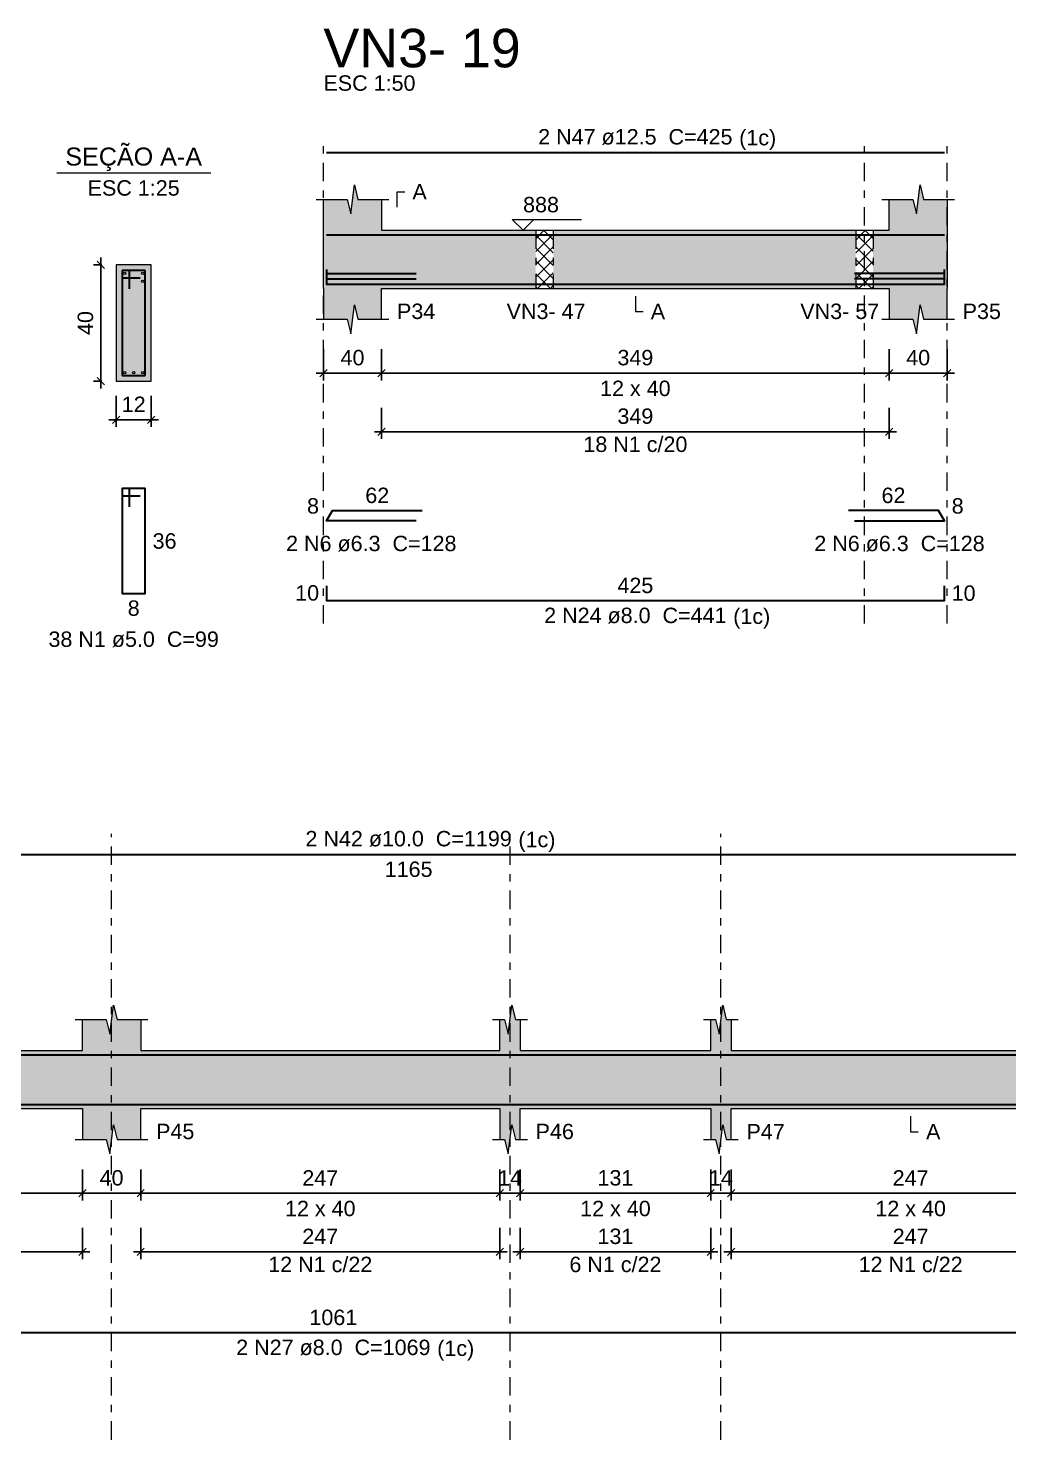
# Model space of a CAD drawing. Header units: millimetres. Extents: x -8 to 605, y -494 to 220.
# Drawn here: x 254.79 to 268.28, y -471.57 to -452.16 of the extents above; entities that cross this region are included whole.
import ezdxf

# ---------------------------------------------------------------- set-up
doc = ezdxf.new("R2010")
doc.units = ezdxf.units.MM
doc.header["$MEASUREMENT"] = 0
doc.linetypes.add('DASHDOT', pattern=[2.54, 1.27, -0.635, 0, -0.635])
doc.linetypes.add('NULL', pattern=[0])
for name, color, linetype, lineweight in [('Descrição da armadura', 7, 'Continuous', 0), ('DT-Barras na forma', 7, 'Continuous', 30), ('DT-Barras no corte', 5, 'Continuous', 5), ('DT-Barras rebatidas', 7, 'Continuous', 30), ('DT-Cotas', 7, 'Continuous', 5), ('DT-Forma', 5, 'Continuous', 5), ('DT-Hachura forma vigas', 252, 'Continuous', 5), ('DT-Hachura intersecção vigas', 9, 'Continuous', 5), ('DT-Hachura seção vigas', 252, 'Continuous', 5), ('DT-Pontilhado', 9, 'DASHDOT', 5), ('DT-Textos', 7, 'Continuous', 5), ('DT-Título', 5, 'Continuous', 20), ('Textos armaduras', 7, 'Continuous', 0)]:
    doc.layers.add(name, color=color, linetype=linetype, lineweight=lineweight)
doc.styles.add('Arial', font='arial.ttf')
doc.dimstyles.new('UM_25.000000', dxfattribs={"dimtxt": 0.18, "dimasz": 0.1, "dimexe": 0.1, "dimexo": 0.2, "dimgap": 0, "dimtad": 1, "dimtih": 1, "dimtoh": 1, "dimdec": 1, "dimlfac": 25, "dimzin": 0, "dimdsep": 46, "dimtxsty": 'Standard', "dimcen": 0.09, "dimdle": 0.1, "dimadec": 1, "dimazin": 2, "dimtfac": 1, "dimtdec": 4, "dimtofl": 0, "dimtmove": 0, "dimatfit": 3, "dimfxl": 1, "dimtolj": 1, "dimarcsym": 0})
doc.dimstyles.new('UM_50.000000', dxfattribs={"dimtxt": 0.18, "dimasz": 0.1, "dimexe": 0.1, "dimexo": 0.2, "dimgap": 0, "dimtad": 1, "dimtih": 1, "dimtoh": 1, "dimdec": 1, "dimlfac": 50, "dimzin": 0, "dimdsep": 46, "dimtxsty": 'Standard', "dimcen": 0.09, "dimdle": 0.1, "dimadec": 1, "dimazin": 2, "dimtfac": 1, "dimtdec": 4, "dimtofl": 0, "dimtmove": 0, "dimatfit": 3, "dimfxl": 1, "dimtolj": 1, "dimarcsym": 0})
pattern_1 = [(45, (210.17421, -485.6166), (-0.08838835, 0.08838835), []), (135, (210.17421, -485.6166), (-0.08838835, -0.08838835), [])]

# ---------------------------------------------------------------- blocks, each defined once
blk = doc.blocks.new('_Oblique')
at = {"color": 0, "linetype": 'ByBlock', "lineweight": -2}
blk.add_line((-0.5, -0.5), (0.5, 0.5), dxfattribs=at)
blk = doc.blocks.new('*D4774')
at = {"layer": 'Defpoints', "color": 0, "transparency": 16777216}
for p in [(255.787, -455.417), (255.999, -455.417), (255.999, -457.017)]:
    blk.add_point(p, dxfattribs=at)
at = {"layer": 'DT-Cotas', "color": 0, "lineweight": -2, "transparency": 16777216}
for p, q in [((255.799, -455.417), (255.687, -455.417)), ((255.787, -457.117), (255.787, -455.317)), ((255.799, -457.017), (255.687, -457.017))]:
    blk.add_line(p, q, dxfattribs=at)
at = {"layer": 'DT-Cotas', "color": 0, "lineweight": -2, "transparency": 16777216, "xscale": 0.1, "yscale": 0.1, "zscale": 0.1}
for p, rotation in [((255.787, -455.417), 90), ((255.787, -457.017), 270)]:
    blk.add_blockref('_Oblique', p, dxfattribs=dict(at, rotation=rotation))
at = {"layer": 'DT-Cotas', "color": 7, "transparency": 16777216, "insert": (255.576, -456.217), "char_height": 0.2118, "attachment_point": 5, "rotation": 90, "style": 'Arial'}
blk.add_mtext('\\A1;40', dxfattribs=at)
blk = doc.blocks.new('*D4775')
at = {"layer": 'Defpoints', "color": 0, "transparency": 16777216}
for p in [(255.999, -457.017), (256.479, -457.017), (256.479, -457.546)]:
    blk.add_point(p, dxfattribs=at)
at = {"layer": 'DT-Cotas', "color": 0, "lineweight": -2, "transparency": 16777216}
for p, q in [((255.999, -457.217), (255.999, -457.646)), ((256.479, -457.217), (256.479, -457.646)), ((255.899, -457.546), (256.579, -457.546))]:
    blk.add_line(p, q, dxfattribs=at)
at = {"layer": 'DT-Cotas', "color": 0, "lineweight": -2, "transparency": 16777216, "xscale": 0.1, "yscale": 0.1, "zscale": 0.1, "rotation": 180}
blk.add_blockref('_Oblique', (255.999, -457.546), dxfattribs=at)
at = {"layer": 'DT-Cotas', "color": 0, "lineweight": -2, "transparency": 16777216, "xscale": 0.1, "yscale": 0.1, "zscale": 0.1}
blk.add_blockref('_Oblique', (256.479, -457.546), dxfattribs=at)
at = {"layer": 'DT-Cotas', "color": 7, "transparency": 16777216, "insert": (256.239, -457.334), "char_height": 0.2118, "attachment_point": 5, "rotation": 0.0057, "style": 'Arial'}
blk.add_mtext('\\A1;12', dxfattribs=at)
blk = doc.blocks.new('*D4781')
at = {"layer": 'Defpoints', "color": 0, "transparency": 16777216}
for p in [(258.849, -456.377), (259.649, -456.377), (259.649, -456.906)]:
    blk.add_point(p, dxfattribs=at)
at = {"layer": 'DT-Cotas', "color": 0, "lineweight": -2, "transparency": 16777216}
for p, q in [((258.849, -456.577), (258.849, -457.006)), ((259.649, -456.577), (259.649, -457.006)), ((258.749, -456.906), (259.749, -456.906))]:
    blk.add_line(p, q, dxfattribs=at)
at = {"layer": 'DT-Cotas', "color": 0, "lineweight": -2, "transparency": 16777216, "xscale": 0.1, "yscale": 0.1, "zscale": 0.1, "rotation": 180}
blk.add_blockref('_Oblique', (258.849, -456.906), dxfattribs=at)
at = {"layer": 'DT-Cotas', "color": 0, "lineweight": -2, "transparency": 16777216, "xscale": 0.1, "yscale": 0.1, "zscale": 0.1}
blk.add_blockref('_Oblique', (259.649, -456.906), dxfattribs=at)
at = {"layer": 'DT-Cotas', "color": 7, "transparency": 16777216, "insert": (259.249, -456.694), "char_height": 0.2118, "attachment_point": 5, "rotation": 0.0057, "style": 'Arial'}
blk.add_mtext('\\A1;40', dxfattribs=at)
blk = doc.blocks.new('*D4782')
at = {"layer": 'Defpoints', "color": 0, "transparency": 16777216}
for p in [(259.649, -456.377), (266.629, -456.377), (266.629, -456.906)]:
    blk.add_point(p, dxfattribs=at)
at = {"layer": 'DT-Cotas', "color": 0, "lineweight": -2, "transparency": 16777216}
for p, q in [((259.649, -456.577), (259.649, -457.006)), ((266.629, -456.577), (266.629, -457.006)), ((259.549, -456.906), (266.729, -456.906))]:
    blk.add_line(p, q, dxfattribs=at)
at = {"layer": 'DT-Cotas', "color": 0, "lineweight": -2, "transparency": 16777216, "xscale": 0.1, "yscale": 0.1, "zscale": 0.1, "rotation": 180}
blk.add_blockref('_Oblique', (259.649, -456.906), dxfattribs=at)
at = {"layer": 'DT-Cotas', "color": 0, "lineweight": -2, "transparency": 16777216, "xscale": 0.1, "yscale": 0.1, "zscale": 0.1}
blk.add_blockref('_Oblique', (266.629, -456.906), dxfattribs=at)
at = {"layer": 'DT-Cotas', "color": 7, "transparency": 16777216, "insert": (263.139, -456.694), "char_height": 0.2118, "attachment_point": 5, "style": 'Arial'}
blk.add_mtext('\\A1;349', dxfattribs=at)
blk = doc.blocks.new('*D4783')
at = {"layer": 'Defpoints', "color": 0, "transparency": 16777216}
for p in [(266.629, -456.377), (267.429, -456.377), (267.429, -456.906)]:
    blk.add_point(p, dxfattribs=at)
at = {"layer": 'DT-Cotas', "color": 0, "lineweight": -2, "transparency": 16777216}
for p, q in [((266.629, -456.577), (266.629, -457.006)), ((267.429, -456.577), (267.429, -457.006)), ((266.529, -456.906), (267.529, -456.906))]:
    blk.add_line(p, q, dxfattribs=at)
at = {"layer": 'DT-Cotas', "color": 0, "lineweight": -2, "transparency": 16777216, "xscale": 0.1, "yscale": 0.1, "zscale": 0.1, "rotation": 180}
blk.add_blockref('_Oblique', (266.629, -456.906), dxfattribs=at)
at = {"layer": 'DT-Cotas', "color": 0, "lineweight": -2, "transparency": 16777216, "xscale": 0.1, "yscale": 0.1, "zscale": 0.1}
blk.add_blockref('_Oblique', (267.429, -456.906), dxfattribs=at)
at = {"layer": 'DT-Cotas', "color": 7, "transparency": 16777216, "insert": (267.029, -456.694), "char_height": 0.2118, "attachment_point": 5, "rotation": 0.0057, "style": 'Arial'}
blk.add_mtext('\\A1;40', dxfattribs=at)
blk = doc.blocks.new('*D4794')
at = {"layer": 'Defpoints', "color": 0, "transparency": 16777216}
for p in [(259.649, -457.182), (266.629, -457.182), (266.629, -457.711)]:
    blk.add_point(p, dxfattribs=at)
at = {"layer": 'DT-Cotas', "color": 0, "lineweight": -2, "transparency": 16777216}
for p, q in [((259.649, -457.382), (259.649, -457.811)), ((266.629, -457.382), (266.629, -457.811)), ((259.549, -457.711), (266.729, -457.711))]:
    blk.add_line(p, q, dxfattribs=at)
at = {"layer": 'DT-Cotas', "color": 0, "lineweight": -2, "transparency": 16777216, "xscale": 0.1, "yscale": 0.1, "zscale": 0.1, "rotation": 180}
blk.add_blockref('_Oblique', (259.649, -457.711), dxfattribs=at)
at = {"layer": 'DT-Cotas', "color": 0, "lineweight": -2, "transparency": 16777216, "xscale": 0.1, "yscale": 0.1, "zscale": 0.1}
blk.add_blockref('_Oblique', (266.629, -457.711), dxfattribs=at)
at = {"layer": 'DT-Cotas', "color": 7, "transparency": 16777216, "insert": (263.139, -457.499), "char_height": 0.2118, "attachment_point": 5, "style": 'Arial'}
blk.add_mtext('\\A1;349', dxfattribs=at)
blk = doc.blocks.new('*D4568')
at = {"layer": 'Defpoints', "color": 0, "transparency": 16777216}
for p in [(252.225, -467.652), (255.535, -467.652), (255.535, -468.181)]:
    blk.add_point(p, dxfattribs=at)
at = {"layer": 'DT-Cotas', "color": 0, "lineweight": -2, "transparency": 16777216}
for p, q in [((252.225, -467.852), (252.225, -468.281)), ((255.535, -467.852), (255.535, -468.281)), ((252.125, -468.181), (255.635, -468.181))]:
    blk.add_line(p, q, dxfattribs=at)
at = {"layer": 'DT-Cotas', "color": 0, "lineweight": -2, "transparency": 16777216, "xscale": 0.1, "yscale": 0.1, "zscale": 0.1, "rotation": 180}
blk.add_blockref('_Oblique', (252.225, -468.181), dxfattribs=at)
at = {"layer": 'DT-Cotas', "color": 0, "lineweight": -2, "transparency": 16777216, "xscale": 0.1, "yscale": 0.1, "zscale": 0.1}
blk.add_blockref('_Oblique', (255.535, -468.181), dxfattribs=at)
at = {"layer": 'DT-Cotas', "color": 7, "transparency": 16777216, "insert": (253.88, -467.97), "char_height": 0.2118, "attachment_point": 5, "style": 'Arial'}
blk.add_mtext('\\A1;165.5', dxfattribs=at)
blk = doc.blocks.new('*D4569')
at = {"layer": 'Defpoints', "color": 0, "transparency": 16777216}
for p in [(255.535, -467.652), (256.335, -467.652), (256.335, -468.181)]:
    blk.add_point(p, dxfattribs=at)
at = {"layer": 'DT-Cotas', "color": 0, "lineweight": -2, "transparency": 16777216}
for p, q in [((255.535, -467.852), (255.535, -468.281)), ((256.335, -467.852), (256.335, -468.281)), ((255.435, -468.181), (256.435, -468.181))]:
    blk.add_line(p, q, dxfattribs=at)
at = {"layer": 'DT-Cotas', "color": 0, "lineweight": -2, "transparency": 16777216, "xscale": 0.1, "yscale": 0.1, "zscale": 0.1, "rotation": 180}
blk.add_blockref('_Oblique', (255.535, -468.181), dxfattribs=at)
at = {"layer": 'DT-Cotas', "color": 0, "lineweight": -2, "transparency": 16777216, "xscale": 0.1, "yscale": 0.1, "zscale": 0.1}
blk.add_blockref('_Oblique', (256.335, -468.181), dxfattribs=at)
at = {"layer": 'DT-Cotas', "color": 7, "transparency": 16777216, "insert": (255.935, -467.97), "char_height": 0.2118, "attachment_point": 5, "rotation": 0.0057, "style": 'Arial'}
blk.add_mtext('\\A1;40', dxfattribs=at)
blk = doc.blocks.new('*D4570')
at = {"layer": 'Defpoints', "color": 0, "transparency": 16777216}
for p in [(256.335, -467.652), (261.275, -467.652), (261.275, -468.181)]:
    blk.add_point(p, dxfattribs=at)
at = {"layer": 'DT-Cotas', "color": 0, "lineweight": -2, "transparency": 16777216}
for p, q in [((256.335, -467.852), (256.335, -468.281)), ((261.275, -467.852), (261.275, -468.281)), ((256.235, -468.181), (261.375, -468.181))]:
    blk.add_line(p, q, dxfattribs=at)
at = {"layer": 'DT-Cotas', "color": 0, "lineweight": -2, "transparency": 16777216, "xscale": 0.1, "yscale": 0.1, "zscale": 0.1, "rotation": 180}
blk.add_blockref('_Oblique', (256.335, -468.181), dxfattribs=at)
at = {"layer": 'DT-Cotas', "color": 0, "lineweight": -2, "transparency": 16777216, "xscale": 0.1, "yscale": 0.1, "zscale": 0.1}
blk.add_blockref('_Oblique', (261.275, -468.181), dxfattribs=at)
at = {"layer": 'DT-Cotas', "color": 7, "transparency": 16777216, "insert": (258.805, -467.97), "char_height": 0.2118, "attachment_point": 5, "rotation": 0.0057, "style": 'Arial'}
blk.add_mtext('\\A1;247', dxfattribs=at)
blk = doc.blocks.new('*D4571')
at = {"layer": 'Defpoints', "color": 0, "transparency": 16777216}
for p in [(261.275, -467.652), (261.555, -467.652), (261.555, -468.181)]:
    blk.add_point(p, dxfattribs=at)
at = {"layer": 'DT-Cotas', "color": 0, "lineweight": -2, "transparency": 16777216}
for p, q in [((261.275, -467.852), (261.275, -468.281)), ((261.555, -467.852), (261.555, -468.281)), ((261.175, -468.181), (261.655, -468.181))]:
    blk.add_line(p, q, dxfattribs=at)
at = {"layer": 'DT-Cotas', "color": 0, "lineweight": -2, "transparency": 16777216, "xscale": 0.1, "yscale": 0.1, "zscale": 0.1, "rotation": 180}
blk.add_blockref('_Oblique', (261.275, -468.181), dxfattribs=at)
at = {"layer": 'DT-Cotas', "color": 0, "lineweight": -2, "transparency": 16777216, "xscale": 0.1, "yscale": 0.1, "zscale": 0.1}
blk.add_blockref('_Oblique', (261.555, -468.181), dxfattribs=at)
at = {"layer": 'DT-Cotas', "color": 7, "transparency": 16777216, "insert": (261.415, -467.97), "char_height": 0.2118, "attachment_point": 5, "rotation": 0.0057, "style": 'Arial'}
blk.add_mtext('\\A1;14', dxfattribs=at)
blk = doc.blocks.new('*D4572')
at = {"layer": 'Defpoints', "color": 0, "transparency": 16777216}
for p in [(261.555, -467.652), (264.175, -467.652), (264.175, -468.181)]:
    blk.add_point(p, dxfattribs=at)
at = {"layer": 'DT-Cotas', "color": 0, "lineweight": -2, "transparency": 16777216}
for p, q in [((261.555, -467.852), (261.555, -468.281)), ((264.175, -467.852), (264.175, -468.281)), ((261.455, -468.181), (264.275, -468.181))]:
    blk.add_line(p, q, dxfattribs=at)
at = {"layer": 'DT-Cotas', "color": 0, "lineweight": -2, "transparency": 16777216, "xscale": 0.1, "yscale": 0.1, "zscale": 0.1, "rotation": 180}
blk.add_blockref('_Oblique', (261.555, -468.181), dxfattribs=at)
at = {"layer": 'DT-Cotas', "color": 0, "lineweight": -2, "transparency": 16777216, "xscale": 0.1, "yscale": 0.1, "zscale": 0.1}
blk.add_blockref('_Oblique', (264.175, -468.181), dxfattribs=at)
at = {"layer": 'DT-Cotas', "color": 7, "transparency": 16777216, "insert": (262.865, -467.97), "char_height": 0.2118, "attachment_point": 5, "rotation": 0.0057, "style": 'Arial'}
blk.add_mtext('\\A1;131', dxfattribs=at)
blk = doc.blocks.new('*D4573')
at = {"layer": 'Defpoints', "color": 0, "transparency": 16777216}
for p in [(264.175, -467.652), (264.455, -467.652), (264.455, -468.181)]:
    blk.add_point(p, dxfattribs=at)
at = {"layer": 'DT-Cotas', "color": 0, "lineweight": -2, "transparency": 16777216}
for p, q in [((264.175, -467.852), (264.175, -468.281)), ((264.455, -467.852), (264.455, -468.281)), ((264.075, -468.181), (264.555, -468.181))]:
    blk.add_line(p, q, dxfattribs=at)
at = {"layer": 'DT-Cotas', "color": 0, "lineweight": -2, "transparency": 16777216, "xscale": 0.1, "yscale": 0.1, "zscale": 0.1, "rotation": 180}
blk.add_blockref('_Oblique', (264.175, -468.181), dxfattribs=at)
at = {"layer": 'DT-Cotas', "color": 0, "lineweight": -2, "transparency": 16777216, "xscale": 0.1, "yscale": 0.1, "zscale": 0.1}
blk.add_blockref('_Oblique', (264.455, -468.181), dxfattribs=at)
at = {"layer": 'DT-Cotas', "color": 7, "transparency": 16777216, "insert": (264.315, -467.97), "char_height": 0.2118, "attachment_point": 5, "rotation": 0.0057, "style": 'Arial'}
blk.add_mtext('\\A1;14', dxfattribs=at)
blk = doc.blocks.new('*D4574')
at = {"layer": 'Defpoints', "color": 0, "transparency": 16777216}
for p in [(264.455, -467.652), (269.395, -467.652), (269.395, -468.181)]:
    blk.add_point(p, dxfattribs=at)
at = {"layer": 'DT-Cotas', "color": 0, "lineweight": -2, "transparency": 16777216}
for p, q in [((264.455, -467.852), (264.455, -468.281)), ((269.395, -467.852), (269.395, -468.281)), ((264.355, -468.181), (269.495, -468.181))]:
    blk.add_line(p, q, dxfattribs=at)
at = {"layer": 'DT-Cotas', "color": 0, "lineweight": -2, "transparency": 16777216, "xscale": 0.1, "yscale": 0.1, "zscale": 0.1, "rotation": 180}
blk.add_blockref('_Oblique', (264.455, -468.181), dxfattribs=at)
at = {"layer": 'DT-Cotas', "color": 0, "lineweight": -2, "transparency": 16777216, "xscale": 0.1, "yscale": 0.1, "zscale": 0.1}
blk.add_blockref('_Oblique', (269.395, -468.181), dxfattribs=at)
at = {"layer": 'DT-Cotas', "color": 7, "transparency": 16777216, "insert": (266.925, -467.97), "char_height": 0.2118, "attachment_point": 5, "style": 'Arial'}
blk.add_mtext('\\A1;247', dxfattribs=at)
blk = doc.blocks.new('*D4586')
at = {"layer": 'Defpoints', "color": 0, "transparency": 16777216}
for p in [(252.225, -468.457), (255.535, -468.457), (255.535, -468.986)]:
    blk.add_point(p, dxfattribs=at)
at = {"layer": 'DT-Cotas', "color": 0, "lineweight": -2, "transparency": 16777216}
for p, q in [((252.225, -468.657), (252.225, -469.086)), ((255.535, -468.657), (255.535, -469.086)), ((252.125, -468.986), (255.635, -468.986))]:
    blk.add_line(p, q, dxfattribs=at)
at = {"layer": 'DT-Cotas', "color": 0, "lineweight": -2, "transparency": 16777216, "xscale": 0.1, "yscale": 0.1, "zscale": 0.1, "rotation": 180}
blk.add_blockref('_Oblique', (252.225, -468.986), dxfattribs=at)
at = {"layer": 'DT-Cotas', "color": 0, "lineweight": -2, "transparency": 16777216, "xscale": 0.1, "yscale": 0.1, "zscale": 0.1}
blk.add_blockref('_Oblique', (255.535, -468.986), dxfattribs=at)
at = {"layer": 'DT-Cotas', "color": 7, "transparency": 16777216, "insert": (253.88, -468.774), "char_height": 0.2118, "attachment_point": 5, "style": 'Arial'}
blk.add_mtext('\\A1;165.5', dxfattribs=at)
blk = doc.blocks.new('*D4587')
at = {"layer": 'Defpoints', "color": 0, "transparency": 16777216}
for p in [(256.335, -468.457), (261.275, -468.457), (261.275, -468.986)]:
    blk.add_point(p, dxfattribs=at)
at = {"layer": 'DT-Cotas', "color": 0, "lineweight": -2, "transparency": 16777216}
for p, q in [((256.335, -468.657), (256.335, -469.086)), ((261.275, -468.657), (261.275, -469.086)), ((256.235, -468.986), (261.375, -468.986))]:
    blk.add_line(p, q, dxfattribs=at)
at = {"layer": 'DT-Cotas', "color": 0, "lineweight": -2, "transparency": 16777216, "xscale": 0.1, "yscale": 0.1, "zscale": 0.1, "rotation": 180}
blk.add_blockref('_Oblique', (256.335, -468.986), dxfattribs=at)
at = {"layer": 'DT-Cotas', "color": 0, "lineweight": -2, "transparency": 16777216, "xscale": 0.1, "yscale": 0.1, "zscale": 0.1}
blk.add_blockref('_Oblique', (261.275, -468.986), dxfattribs=at)
at = {"layer": 'DT-Cotas', "color": 7, "transparency": 16777216, "insert": (258.805, -468.774), "char_height": 0.2118, "attachment_point": 5, "rotation": 0.0057, "style": 'Arial'}
blk.add_mtext('\\A1;247', dxfattribs=at)
blk = doc.blocks.new('*D4588')
at = {"layer": 'Defpoints', "color": 0, "transparency": 16777216}
for p in [(261.555, -468.457), (264.175, -468.457), (264.175, -468.986)]:
    blk.add_point(p, dxfattribs=at)
at = {"layer": 'DT-Cotas', "color": 0, "lineweight": -2, "transparency": 16777216}
for p, q in [((261.555, -468.657), (261.555, -469.086)), ((264.175, -468.657), (264.175, -469.086)), ((261.455, -468.986), (264.275, -468.986))]:
    blk.add_line(p, q, dxfattribs=at)
at = {"layer": 'DT-Cotas', "color": 0, "lineweight": -2, "transparency": 16777216, "xscale": 0.1, "yscale": 0.1, "zscale": 0.1, "rotation": 180}
blk.add_blockref('_Oblique', (261.555, -468.986), dxfattribs=at)
at = {"layer": 'DT-Cotas', "color": 0, "lineweight": -2, "transparency": 16777216, "xscale": 0.1, "yscale": 0.1, "zscale": 0.1}
blk.add_blockref('_Oblique', (264.175, -468.986), dxfattribs=at)
at = {"layer": 'DT-Cotas', "color": 7, "transparency": 16777216, "insert": (262.865, -468.774), "char_height": 0.2118, "attachment_point": 5, "rotation": 0.0057, "style": 'Arial'}
blk.add_mtext('\\A1;131', dxfattribs=at)
blk = doc.blocks.new('*D4589')
at = {"layer": 'Defpoints', "color": 0, "transparency": 16777216}
for p in [(264.455, -468.457), (269.395, -468.457), (269.395, -468.986)]:
    blk.add_point(p, dxfattribs=at)
at = {"layer": 'DT-Cotas', "color": 0, "lineweight": -2, "transparency": 16777216}
for p, q in [((264.455, -468.657), (264.455, -469.086)), ((269.395, -468.657), (269.395, -469.086)), ((264.355, -468.986), (269.495, -468.986))]:
    blk.add_line(p, q, dxfattribs=at)
at = {"layer": 'DT-Cotas', "color": 0, "lineweight": -2, "transparency": 16777216, "xscale": 0.1, "yscale": 0.1, "zscale": 0.1, "rotation": 180}
blk.add_blockref('_Oblique', (264.455, -468.986), dxfattribs=at)
at = {"layer": 'DT-Cotas', "color": 0, "lineweight": -2, "transparency": 16777216, "xscale": 0.1, "yscale": 0.1, "zscale": 0.1}
blk.add_blockref('_Oblique', (269.395, -468.986), dxfattribs=at)
at = {"layer": 'DT-Cotas', "color": 7, "transparency": 16777216, "insert": (266.925, -468.774), "char_height": 0.2118, "attachment_point": 5, "style": 'Arial'}
blk.add_mtext('\\A1;247', dxfattribs=at)

msp = doc.modelspace()

# ---------------------------------------------------------------- hatches: boundary and pattern name
at = {"layer": 'DT-Hachura forma vigas', "linetype": 'Continuous'}
for points in [[(259.6492, -455.7413), (261.7692, -455.7413), (261.7692, -454.9413), (259.6492, -454.9413), (259.6492, -454.5177), (259.3242, -454.5177), (259.2742, -454.3177), (259.2242, -454.7177), (259.1742, -454.5177), (258.8492, -454.5177), (258.8492, -454.9413), (258.8492, -455.7413), (258.8492, -456.1649), (259.1742, -456.1649), (259.2242, -456.3649), (259.2742, -455.9649), (259.3242, -456.1649), (259.6492, -456.1649), (259.6492, -455.7413)], [(267.4292, -456.1649), (267.4292, -455.7413), (267.4292, -454.9413), (267.4292, -454.5177), (267.1042, -454.5177), (267.0542, -454.3177), (267.0042, -454.7177), (266.9542, -454.5177), (266.6292, -454.5177), (266.6292, -454.9413), (266.4092, -454.9413), (266.4092, -455.7413), (266.6292, -455.7413), (266.6292, -456.1649), (266.9542, -456.1649), (267.0042, -456.3649), (267.0542, -455.9649), (267.1042, -456.1649), (267.4292, -456.1649)], [(262.0092, -455.7413), (266.1692, -455.7413), (266.1692, -454.9413), (262.0092, -454.9413), (262.0092, -455.7413)], [(274.3051, -467.0165), (277.1551, -467.0165), (277.1551, -466.2165), (274.3051, -466.2165), (274.3051, -465.7929), (273.9801, -465.7929), (273.9301, -465.5929), (273.8801, -465.9929), (273.8301, -465.7929), (273.5051, -465.7929), (273.5051, -466.2165), (270.1951, -466.2165), (270.1951, -465.7929), (269.8701, -465.7929), (269.8201, -465.5929), (269.7701, -465.9929), (269.7201, -465.7929), (269.3951, -465.7929), (269.3951, -466.2165), (264.4551, -466.2165), (264.4551, -465.7929), (264.3901, -465.7929), (264.3401, -465.5929), (264.2901, -465.9929), (264.2401, -465.7929), (264.1751, -465.7929), (264.1751, -466.2165), (261.5551, -466.2165), (261.5551, -465.7929), (261.4901, -465.7929), (261.4401, -465.5929), (261.3901, -465.9929), (261.3401, -465.7929), (261.2751, -465.7929), (261.2751, -466.2165), (256.3351, -466.2165), (256.3351, -465.7929), (256.0101, -465.7929), (255.9601, -465.5929), (255.9101, -465.9929), (255.8601, -465.7929), (255.5351, -465.7929), (255.5351, -466.2165), (252.2251, -466.2165), (252.2251, -465.7929), (251.9001, -465.7929), (251.8501, -465.5929), (251.8001, -465.9929), (251.7501, -465.7929), (251.4251, -465.7929), (251.4251, -466.2165), (248.5751, -466.2165), (248.5751, -467.0165), (251.4251, -467.0165), (251.4251, -467.4401), (251.7501, -467.4401), (251.8001, -467.6401), (251.8501, -467.2401), (251.9001, -467.4401), (252.2251, -467.4401), (252.2251, -467.0165), (255.5351, -467.0165), (255.5351, -467.4401), (255.8601, -467.4401), (255.9101, -467.6401), (255.9601, -467.2401), (256.0101, -467.4401), (256.3351, -467.4401), (256.3351, -467.0165), (261.2751, -467.0165), (261.2751, -467.4401), (261.3401, -467.4401), (261.3901, -467.6401), (261.4401, -467.2401), (261.4901, -467.4401), (261.5551, -467.4401), (261.5551, -467.0165), (264.1751, -467.0165), (264.1751, -467.4401), (264.2401, -467.4401), (264.2901, -467.6401), (264.3401, -467.2401), (264.3901, -467.4401), (264.4551, -467.4401), (264.4551, -467.0165), (269.3951, -467.0165), (269.3951, -467.4401), (269.7201, -467.4401), (269.7701, -467.6401), (269.8201, -467.2401), (269.8701, -467.4401), (270.1951, -467.4401), (270.1951, -467.0165), (273.5051, -467.0165), (273.5051, -467.4401), (273.8301, -467.4401), (273.8801, -467.6401), (273.9301, -467.2401), (273.9801, -467.4401), (274.3051, -467.4401), (274.3051, -467.0165)]]:
    msp.add_hatch(color=252, dxfattribs=at).paths.add_polyline_path(points)
at = {"layer": 'DT-Hachura intersecção vigas', "linetype": 'Continuous'}
h = msp.add_hatch(dxfattribs=at)
h.set_pattern_fill('ANSI37', color=9, style=0)
h.set_pattern_definition(pattern_1)
h.paths.add_polyline_path([(261.7692, -455.7413), (262.0092, -455.7413), (262.0092, -454.9413), (261.7692, -454.9413), (261.7692, -455.7413)])
h = msp.add_hatch(dxfattribs=at)
h.set_pattern_fill('ANSI37', color=9, style=0)
h.set_pattern_definition(pattern_1)
h.paths.add_polyline_path([(266.1692, -455.7413), (266.4092, -455.7413), (266.4092, -454.9413), (266.1692, -454.9413), (266.1692, -455.7413)])
at = {"layer": 'DT-Hachura seção vigas', "linetype": 'Continuous'}
msp.add_hatch(color=252, dxfattribs=at).paths.add_polyline_path([(255.9991, -457.0166), (255.9991, -457.0166), (256.4791, -457.0166), (256.4791, -455.4166), (255.9991, -455.4166), (255.9991, -457.0166)])

# ---------------------------------------------------------------- linework, layer by layer
at = {"layer": 'DT-Barras na forma'}
for p, q in [((256.1791, -455.4966), (256.0791, -455.4966)), ((256.0791, -455.4966), (256.0791, -456.9366)), ((256.3991, -455.4966), (256.0791, -455.4966)), ((256.0791, -455.4966), (256.0791, -455.5966)), ((256.0791, -455.5966), (256.3291, -455.5966)), ((256.1791, -455.7466), (256.1791, -455.4966)), ((256.3991, -456.9366), (256.3991, -455.4966)), ((258.8892, -455.5381), (260.1238, -455.5381)), ((258.8892, -455.6107), (260.1238, -455.6107)), ((267.3892, -455.5381), (266.1545, -455.5381)), ((267.3892, -455.6107), (266.1545, -455.6107)), ((256.0791, -456.9366), (256.3991, -456.9366))]:
    msp.add_line(p, q, dxfattribs=at)
for points in [[(258.8892, -455.0038), (267.3892, -455.0038)], [(258.8892, -455.4833), (258.8892, -455.6833), (267.3892, -455.6833), (267.3892, -455.4833)], [(248.3751, -466.9865), (248.3751, -466.2765), (271.6651, -466.2765)], [(248.3751, -466.7585), (248.3751, -466.9585), (269.5951, -466.9585)]]:
    msp.add_lwpolyline(points, dxfattribs=at)
at = {"layer": 'DT-Barras no corte'}
for centre in [(256.1151, -455.5326), (256.3631, -455.5326), (256.3631, -455.6446), (256.1151, -456.9006), (256.2391, -456.9006), (256.3631, -456.9006)]:
    msp.add_circle(centre, 0.016, dxfattribs=at)
at = {"layer": 'DT-Barras rebatidas'}
for points in [[(258.8892, -453.8742), (267.3892, -453.8742)], [(256.1791, -458.7433), (256.1791, -458.4933), (256.0791, -458.4933), (256.0791, -459.9333), (256.3991, -459.9333), (256.3991, -458.4933), (256.0791, -458.4933), (256.0791, -458.5933), (256.3291, -458.5933)], [(260.1238, -458.9352), (258.8892, -458.9352), (258.9718, -458.7922), (260.2064, -458.7922)], [(266.1545, -458.9352), (267.3892, -458.9352), (267.3066, -458.7922), (266.0719, -458.7922)], [(258.8892, -459.8303), (258.8892, -460.0303), (267.3892, -460.0303), (267.3892, -459.8303)], [(248.3751, -464.2331), (248.3751, -463.5231), (271.6651, -463.5231)], [(248.3751, -469.8932), (248.3751, -470.0932), (269.5951, -470.0932)]]:
    msp.add_lwpolyline(points, dxfattribs=at)
at = {"layer": 'DT-Forma'}
for p, q in [((259.2242, -454.7177), (259.2742, -454.3177)), ((259.2742, -454.3177), (259.3242, -454.5177)), ((267.0042, -454.7177), (267.0542, -454.3177)), ((267.0542, -454.3177), (267.1042, -454.5177)), ((258.7492, -454.5177), (259.1742, -454.5177)), ((258.8492, -454.9413), (258.8492, -454.5177)), ((259.1742, -454.5177), (259.2242, -454.7177)), ((259.3242, -454.5177), (259.7492, -454.5177)), ((259.6492, -454.5177), (259.6492, -454.9413)), ((266.5292, -454.5177), (266.9542, -454.5177)), ((266.6292, -454.9413), (266.6292, -454.5177)), ((266.9542, -454.5177), (267.0042, -454.7177)), ((267.1042, -454.5177), (267.5292, -454.5177)), ((267.4292, -454.5177), (267.4292, -454.9413)), ((259.6492, -454.9413), (261.7692, -454.9413)), ((261.7692, -454.9413), (262.0092, -454.9413)), ((262.0092, -454.9413), (266.1692, -454.9413)), ((266.1692, -454.9413), (266.4092, -454.9413)), ((266.4092, -454.9413), (266.6292, -454.9413)), ((256.4791, -455.4166), (255.9991, -455.4166)), ((255.9991, -455.4166), (255.9991, -457.0166)), ((256.4791, -457.0166), (256.4791, -455.4166)), ((258.8492, -455.7413), (258.8492, -456.1649)), ((259.6492, -456.1649), (259.6492, -455.7413)), ((259.6492, -455.7413), (261.7692, -455.7413)), ((261.7692, -455.7413), (262.0092, -455.7413)), ((262.0092, -455.7413), (266.1692, -455.7413)), ((266.1692, -455.7413), (266.4092, -455.7413)), ((266.4092, -455.7413), (266.6292, -455.7413)), ((266.6292, -455.7413), (266.6292, -456.1649)), ((267.4292, -456.1649), (267.4292, -455.7413)), ((259.2242, -456.3649), (259.2742, -455.9649)), ((259.2742, -455.9649), (259.3242, -456.1649)), ((267.0042, -456.3649), (267.0542, -455.9649)), ((267.0542, -455.9649), (267.1042, -456.1649)), ((258.7492, -456.1649), (259.1742, -456.1649)), ((259.1742, -456.1649), (259.2242, -456.3649)), ((259.3242, -456.1649), (259.7492, -456.1649)), ((266.5292, -456.1649), (266.9542, -456.1649)), ((266.9542, -456.1649), (267.0042, -456.3649)), ((267.1042, -456.1649), (267.5292, -456.1649)), ((255.9991, -457.0166), (256.4791, -457.0166)), ((255.9101, -465.9929), (255.9601, -465.5929)), ((255.9601, -465.5929), (256.0101, -465.7929)), ((261.3901, -465.9929), (261.4401, -465.5929)), ((261.4401, -465.5929), (261.4901, -465.7929)), ((264.2901, -465.9929), (264.3401, -465.5929)), ((264.3401, -465.5929), (264.3901, -465.7929)), ((255.4351, -465.7929), (255.8601, -465.7929)), ((255.5351, -466.2165), (255.5351, -465.7929)), ((255.8601, -465.7929), (255.9101, -465.9929)), ((256.0101, -465.7929), (256.4351, -465.7929)), ((256.3351, -465.7929), (256.3351, -466.2165)), ((261.1751, -465.7929), (261.3401, -465.7929)), ((261.2751, -466.2165), (261.2751, -465.7929)), ((261.3401, -465.7929), (261.3901, -465.9929)), ((261.4901, -465.7929), (261.6551, -465.7929)), ((261.5551, -465.7929), (261.5551, -466.2165)), ((264.0751, -465.7929), (264.2401, -465.7929)), ((264.1751, -466.2165), (264.1751, -465.7929)), ((264.2401, -465.7929), (264.2901, -465.9929)), ((264.3901, -465.7929), (264.5551, -465.7929)), ((264.4551, -465.7929), (264.4551, -466.2165)), ((252.2252, -466.2165), (255.5351, -466.2165)), ((256.3352, -466.2165), (261.2751, -466.2165)), ((261.5551, -466.2165), (264.1751, -466.2165)), ((264.4551, -466.2165), (269.3951, -466.2165)), ((252.2252, -467.0165), (255.5351, -467.0165)), ((255.5351, -467.0165), (255.5351, -467.4401)), ((256.3352, -467.4401), (256.3352, -467.0165)), ((256.3352, -467.0165), (261.2751, -467.0165)), ((261.2751, -467.0165), (261.2751, -467.4401)), ((261.5551, -467.4401), (261.5551, -467.0165)), ((261.5551, -467.0165), (264.1751, -467.0165)), ((264.1751, -467.0165), (264.1751, -467.4401)), ((264.4551, -467.4401), (264.4551, -467.0165)), ((264.4551, -467.0165), (269.3951, -467.0165)), ((255.9101, -467.6401), (255.9601, -467.2401)), ((255.9601, -467.2401), (256.0101, -467.4401)), ((261.3901, -467.6401), (261.4401, -467.2401)), ((261.4401, -467.2401), (261.4901, -467.4401)), ((264.2901, -467.6401), (264.3401, -467.2401)), ((264.3401, -467.2401), (264.3901, -467.4401)), ((255.4351, -467.4401), (255.8601, -467.4401)), ((255.8601, -467.4401), (255.9101, -467.6401)), ((256.0101, -467.4401), (256.4352, -467.4401)), ((261.1751, -467.4401), (261.3401, -467.4401)), ((261.3401, -467.4401), (261.3901, -467.6401)), ((261.4901, -467.4401), (261.6551, -467.4401)), ((264.0751, -467.4401), (264.2401, -467.4401)), ((264.2401, -467.4401), (264.2901, -467.6401)), ((264.3901, -467.4401), (264.5551, -467.4401))]:
    msp.add_line(p, q, dxfattribs=at)
at = {"layer": 'DT-Forma', "linetype": 'Continuous'}
for p, q in [((258.8492, -455.7413), (258.8492, -454.9413)), ((267.4292, -454.9413), (267.4292, -455.7413))]:
    msp.add_line(p, q, dxfattribs=at)
at = {"layer": 'DT-Pontilhado', "ltscale": 0.2}
for p, q in [((258.8492, -460.348), (258.8492, -453.6624)), ((266.2892, -460.348), (266.2892, -453.6624)), ((267.4292, -460.348), (267.4292, -453.6624)), ((261.7692, -454.9413), (261.7692, -455.7413)), ((262.0092, -454.9413), (262.0092, -455.7413)), ((266.1692, -454.9413), (266.1692, -455.7413)), ((266.4092, -454.9413), (266.4092, -455.7413)), ((255.9351, -471.5699), (255.9351, -463.2407)), ((261.4151, -471.5699), (261.4151, -463.2407)), ((264.3151, -471.5699), (264.3151, -463.2407))]:
    msp.add_line(p, q, dxfattribs=at)
at = {"layer": 'DT-Textos'}
msp.add_line((255.1801, -454.1517), (257.2981, -454.1517), dxfattribs=at)
for points in [[(259.861, -454.6236), (259.861, -454.4118), (259.9669, -454.4118)], [(261.7432, -454.793), (261.5949, -454.9413), (261.4467, -454.793), (262.3998, -454.793)], [(263.1392, -455.8472), (263.1392, -456.059), (263.2451, -456.059)], [(266.9251, -467.1224), (266.9251, -467.3342), (267.031, -467.3342)]]:
    msp.add_lwpolyline(points, dxfattribs=at)

# ---------------------------------------------------------------- texts
at = {"layer": 'Descrição da armadura', "linetype": 'NULL', "char_height": 0.2118, "attachment_point": 8, "line_spacing_factor": 0.9, "style": 'Arial'}
for s, insert, width in [('2 N47 ø12.5  C=425', (263.1388, -453.7679), 5.344721), ('18 N1 c/20', (263.1392, -457.9927), 2.86156), ('2 N6 ø6.3  C=128', (259.5068, -459.3589), 4.686721), ('2 N6 ø6.3  C=128', (266.7718, -459.3589), 4.686721), ('2 N24 ø8.0  C=441', (263.1388, -460.3479), 5.015721), ('38 N1 ø5.0  C=99', (256.2387, -460.6749), 4.686721), ('2 N42 ø10.0  C=1199', (260.0203, -463.4172), 5.673722), ('12 N1 c/22', (258.8051, -469.268), 2.86156), ('6 N1 c/22', (262.8651, -469.268), 2.53256), ('12 N1 c/22', (266.9251, -469.268), 2.86156), ('2 N27 ø8.0  C=1069', (258.9853, -470.4112), 5.344721)]:
    msp.add_mtext(s, dxfattribs=dict(at, insert=insert, width=width))
at = {"layer": 'DT-Textos', "linetype": 'NULL', "line_spacing_factor": 0.798, "style": 'Arial'}
for s, insert, char_height, width, attachment_point in [('ESC 1:50', (258.8488, -453.0269), 0.2118, 2.532883, 7), ('(1c)', (264.5668, -453.8378), 0.2118, 1.018965, 7), ('SEÇÃO A-A', (256.2387, -454.1278), 0.2471, 3.760741, 8), ('ESC 1:25', (256.2387, -454.4689), 0.2118, 2.532883, 8), ('A', (260.0728, -454.5179), 0.2118, 0.394865, 7), ('888', (261.5948, -454.6979), 0.2118, 0.987001, 7), ('P34', (259.8608, -456.1649), 0.2118, 1.052866, 7), ('VN3- 47', (261.3688, -456.1649), 0.2118, 2.170627, 7), ('A', (263.3508, -456.1649), 0.2118, 0.394865, 7), ('VN3- 57', (265.4077, -456.1649), 0.2118, 2.170627, 7), ('P35', (267.6408, -456.1649), 0.2118, 1.052866, 7), ('12 x 40', (263.1388, -457.2239), 0.2118, 1.940747, 8), ('(1c)', (264.4848, -460.4178), 0.2118, 1.018965, 7), ('(1c)', (261.5303, -463.4871), 0.2118, 1.018965, 7), ('P45', (256.5473, -467.4402), 0.2118, 1.052866, 7), ('P46', (261.7673, -467.4402), 0.2118, 1.052866, 7), ('P47', (264.6673, -467.4402), 0.2118, 1.052866, 7), ('A', (267.1373, -467.4402), 0.2118, 0.394865, 7), ('12 x 40', (258.8053, -468.4992), 0.2118, 1.940747, 8), ('12 x 40', (262.8653, -468.4992), 0.2118, 1.940747, 8), ('12 x 40', (266.9253, -468.4992), 0.2118, 1.940747, 8), ('(1c)', (260.4133, -470.4811), 0.2118, 1.018965, 7)]:
    msp.add_mtext(s, dxfattribs=dict(at, insert=insert, char_height=char_height, width=width, attachment_point=attachment_point))
at = {"layer": 'DT-Título', "linetype": 'NULL', "insert": (258.8488, -452.7091), "char_height": 0.5295, "width": 5.426568, "attachment_point": 7, "line_spacing_factor": 0.798, "style": 'Arial'}
msp.add_mtext('VN3- 19', dxfattribs=at)
at = {"layer": 'Textos armaduras', "linetype": 'NULL', "char_height": 0.2118, "line_spacing_factor": 0.9, "style": 'Arial'}
for s, insert, width, attachment_point in [('62', (259.5891, -458.6949), 1.058001, 8), ('62', (266.6893, -458.6949), 1.058001, 8), ('8', (258.788, -458.8399), 0.729, 9), ('8', (267.4903, -458.8399), 0.729, 7), ('36', (256.4991, -459.1074), 1.058001, 1), ('425', (263.1392, -459.933), 1.387001, 8), ('10', (258.7892, -460.0362), 1.058001, 9), ('10', (267.4892, -459.8244), 1.058001, 1), ('8', (256.2391, -460.0306), 0.729, 2), ('1165', (260.0201, -463.6204), 1.716001, 2), ('1061', (258.9851, -469.9959), 1.716001, 8)]:
    msp.add_mtext(s, dxfattribs=dict(at, insert=insert, width=width, attachment_point=attachment_point))

# ---------------------------------------------------------------- dimensions: what is measured, and where the dimension line sits
at = {"layer": 'DT-Cotas'}
dim = msp.add_linear_dim(base=(255.7873, -455.4166), p1=(255.9991, -457.0166), p2=(255.9991, -455.4166), angle=90, dimstyle='UM_25.000000', override={"dimtxt": 0.2118, "dimasz": 0.1, "dimexe": 0.1, "dimexo": 0.2, "dimtad": 1, "dimtih": 0, "dimtoh": 0, "dimdec": 1, "dimlfac": 25, "dimzin": 8, "dimtxsty": 'Arial', "dimblk": 'Oblique', "dimblk1": 'Oblique', "dimblk2": 'Oblique', "dimsah": 1, "dimdle": 0.1, "dimse1": 0, "dimse2": 0, "dimclrt": 7, "dimadec": 1, "dimazin": 3, "dimtmove": 2, "dimldrblk": 'Oblique'}, dxfattribs=at)
dim.commit()
dim.dimension.update_dxf_attribs({"geometry": '*D4774', "text_midpoint": (255.5755, -456.2166), "dimtype": 160, "text_rotation": 90})
for base, p1, p2, dimstyle, override, picture, middle in [((259.6492, -456.9062), (258.8492, -456.3767), (259.6492, -456.3767), 'UM_50.000000', {"dimtxt": 0.2118, "dimasz": 0.1, "dimexe": 0.1, "dimexo": 0.2, "dimtad": 1, "dimtih": 0, "dimtoh": 0, "dimdec": 1, "dimlfac": 50, "dimzin": 8, "dimtxsty": 'Arial', "dimblk": 'Oblique', "dimblk1": 'Oblique', "dimblk2": 'Oblique', "dimsah": 1, "dimdle": 0.1, "dimse1": 0, "dimse2": 0, "dimclrt": 7, "dimadec": 1, "dimazin": 3, "dimtmove": 2, "dimldrblk": 'Oblique'}, '*D4781', (259.2492, -456.6944)), ((267.4292, -456.9062), (266.6292, -456.3767), (267.4292, -456.3767), 'UM_50.000000', {"dimtxt": 0.2118, "dimasz": 0.1, "dimexe": 0.1, "dimexo": 0.2, "dimtad": 1, "dimtih": 0, "dimtoh": 0, "dimdec": 1, "dimlfac": 50, "dimzin": 8, "dimtxsty": 'Arial', "dimblk": 'Oblique', "dimblk1": 'Oblique', "dimblk2": 'Oblique', "dimsah": 1, "dimdle": 0.1, "dimse1": 0, "dimse2": 0, "dimclrt": 7, "dimadec": 1, "dimazin": 3, "dimtmove": 2, "dimldrblk": 'Oblique'}, '*D4783', (267.0292, -456.6944)), ((256.4791, -457.5461), (255.9991, -457.0166), (256.4791, -457.0166), 'UM_25.000000', {"dimtxt": 0.2118, "dimasz": 0.1, "dimexe": 0.1, "dimexo": 0.2, "dimtad": 1, "dimtih": 0, "dimtoh": 0, "dimdec": 1, "dimlfac": 25, "dimzin": 8, "dimtxsty": 'Arial', "dimblk": 'Oblique', "dimblk1": 'Oblique', "dimblk2": 'Oblique', "dimsah": 1, "dimdle": 0.1, "dimse1": 0, "dimse2": 0, "dimclrt": 7, "dimadec": 1, "dimazin": 3, "dimtmove": 2, "dimldrblk": 'Oblique'}, '*D4775', (256.2391, -457.3343)), ((256.3352, -468.1814), (255.5351, -467.6519), (256.3352, -467.6519), 'UM_50.000000', {"dimtxt": 0.2118, "dimasz": 0.1, "dimexe": 0.1, "dimexo": 0.2, "dimtad": 1, "dimtih": 0, "dimtoh": 0, "dimdec": 1, "dimlfac": 50, "dimzin": 8, "dimtxsty": 'Arial', "dimblk": 'Oblique', "dimblk1": 'Oblique', "dimblk2": 'Oblique', "dimsah": 1, "dimdle": 0.1, "dimse1": 0, "dimse2": 0, "dimclrt": 7, "dimadec": 1, "dimazin": 3, "dimtmove": 2, "dimldrblk": 'Oblique'}, '*D4569', (255.9351, -467.9696)), ((261.2751, -468.1814), (256.3352, -467.6519), (261.2751, -467.6519), 'UM_50.000000', {"dimtxt": 0.2118, "dimasz": 0.1, "dimexe": 0.1, "dimexo": 0.2, "dimtad": 1, "dimtih": 0, "dimtoh": 0, "dimdec": 1, "dimlfac": 50, "dimzin": 8, "dimtxsty": 'Arial', "dimblk": 'Oblique', "dimblk1": 'Oblique', "dimblk2": 'Oblique', "dimsah": 1, "dimdle": 0.1, "dimse1": 0, "dimse2": 0, "dimclrt": 7, "dimadec": 1, "dimazin": 3, "dimtmove": 2, "dimldrblk": 'Oblique'}, '*D4570', (258.8051, -467.9696)), ((261.5551, -468.1814), (261.2751, -467.6519), (261.5551, -467.6519), 'UM_50.000000', {"dimtxt": 0.2118, "dimasz": 0.1, "dimexe": 0.1, "dimexo": 0.2, "dimtad": 1, "dimtih": 0, "dimtoh": 0, "dimdec": 1, "dimlfac": 50, "dimzin": 8, "dimtxsty": 'Arial', "dimblk": 'Oblique', "dimblk1": 'Oblique', "dimblk2": 'Oblique', "dimsah": 1, "dimdle": 0.1, "dimse1": 0, "dimse2": 0, "dimclrt": 7, "dimadec": 1, "dimazin": 3, "dimtmove": 2, "dimldrblk": 'Oblique'}, '*D4571', (261.4151, -467.9696)), ((264.1751, -468.1814), (261.5551, -467.6519), (264.1751, -467.6519), 'UM_50.000000', {"dimtxt": 0.2118, "dimasz": 0.1, "dimexe": 0.1, "dimexo": 0.2, "dimtad": 1, "dimtih": 0, "dimtoh": 0, "dimdec": 1, "dimlfac": 50, "dimzin": 8, "dimtxsty": 'Arial', "dimblk": 'Oblique', "dimblk1": 'Oblique', "dimblk2": 'Oblique', "dimsah": 1, "dimdle": 0.1, "dimse1": 0, "dimse2": 0, "dimclrt": 7, "dimadec": 1, "dimazin": 3, "dimtmove": 2, "dimldrblk": 'Oblique'}, '*D4572', (262.8651, -467.9696)), ((264.4551, -468.1814), (264.1751, -467.6519), (264.4551, -467.6519), 'UM_50.000000', {"dimtxt": 0.2118, "dimasz": 0.1, "dimexe": 0.1, "dimexo": 0.2, "dimtad": 1, "dimtih": 0, "dimtoh": 0, "dimdec": 1, "dimlfac": 50, "dimzin": 8, "dimtxsty": 'Arial', "dimblk": 'Oblique', "dimblk1": 'Oblique', "dimblk2": 'Oblique', "dimsah": 1, "dimdle": 0.1, "dimse1": 0, "dimse2": 0, "dimclrt": 7, "dimadec": 1, "dimazin": 3, "dimtmove": 2, "dimldrblk": 'Oblique'}, '*D4573', (264.3151, -467.9696)), ((261.2751, -468.9863), (256.3352, -468.4568), (261.2751, -468.4568), 'UM_50.000000', {"dimtxt": 0.2118, "dimasz": 0.1, "dimexe": 0.1, "dimexo": 0.2, "dimtad": 1, "dimtih": 0, "dimtoh": 0, "dimdec": 1, "dimlfac": 50, "dimzin": 8, "dimtxsty": 'Arial', "dimblk": 'Oblique', "dimblk1": 'Oblique', "dimblk2": 'Oblique', "dimsah": 1, "dimdle": 0.1, "dimse1": 0, "dimse2": 0, "dimclrt": 7, "dimadec": 1, "dimazin": 3, "dimtmove": 2, "dimldrblk": 'Oblique'}, '*D4587', (258.8051, -468.7745)), ((264.1751, -468.9863), (261.5551, -468.4568), (264.1751, -468.4568), 'UM_50.000000', {"dimtxt": 0.2118, "dimasz": 0.1, "dimexe": 0.1, "dimexo": 0.2, "dimtad": 1, "dimtih": 0, "dimtoh": 0, "dimdec": 1, "dimlfac": 50, "dimzin": 8, "dimtxsty": 'Arial', "dimblk": 'Oblique', "dimblk1": 'Oblique', "dimblk2": 'Oblique', "dimsah": 1, "dimdle": 0.1, "dimse1": 0, "dimse2": 0, "dimclrt": 7, "dimadec": 1, "dimazin": 3, "dimtmove": 2, "dimldrblk": 'Oblique'}, '*D4588', (262.8651, -468.7745))]:
    dim = msp.add_linear_dim(base=base, p1=p1, p2=p2, dimstyle=dimstyle, override=override, dxfattribs=at)
    dim.commit()
    dim.dimension.update_dxf_attribs({"geometry": picture, "text_midpoint": middle, "dimtype": 160, "text_rotation": 0.00573})
for base, p1, p2, picture, middle in [((266.6292, -456.9062), (259.6492, -456.3767), (266.6292, -456.3767), '*D4782', (263.1392, -456.6944)), ((266.6292, -457.711), (259.6492, -457.1815), (266.6292, -457.1815), '*D4794', (263.1392, -457.4992)), ((255.5351, -468.1814), (252.2252, -467.6519), (255.5351, -467.6519), '*D4568', (253.8801, -467.9696)), ((269.3951, -468.1814), (264.4551, -467.6519), (269.3951, -467.6519), '*D4574', (266.9251, -467.9696)), ((255.5351, -468.9863), (252.2252, -468.4568), (255.5351, -468.4568), '*D4586', (253.8801, -468.7745)), ((269.3951, -468.9863), (264.4551, -468.4568), (269.3951, -468.4568), '*D4589', (266.9251, -468.7745))]:
    dim = msp.add_linear_dim(base=base, p1=p1, p2=p2, dimstyle='UM_50.000000', override={"dimtxt": 0.2118, "dimasz": 0.1, "dimexe": 0.1, "dimexo": 0.2, "dimtad": 1, "dimtih": 0, "dimtoh": 0, "dimdec": 1, "dimlfac": 50, "dimzin": 8, "dimtxsty": 'Arial', "dimblk": 'Oblique', "dimblk1": 'Oblique', "dimblk2": 'Oblique', "dimsah": 1, "dimdle": 0.1, "dimse1": 0, "dimse2": 0, "dimclrt": 7, "dimadec": 1, "dimazin": 3, "dimtmove": 2, "dimldrblk": 'Oblique'}, dxfattribs=at)
    dim.commit()
    dim.dimension.update_dxf_attribs({"geometry": picture, "text_midpoint": middle, "dimtype": 160})

doc.saveas('drawing.dxf')
